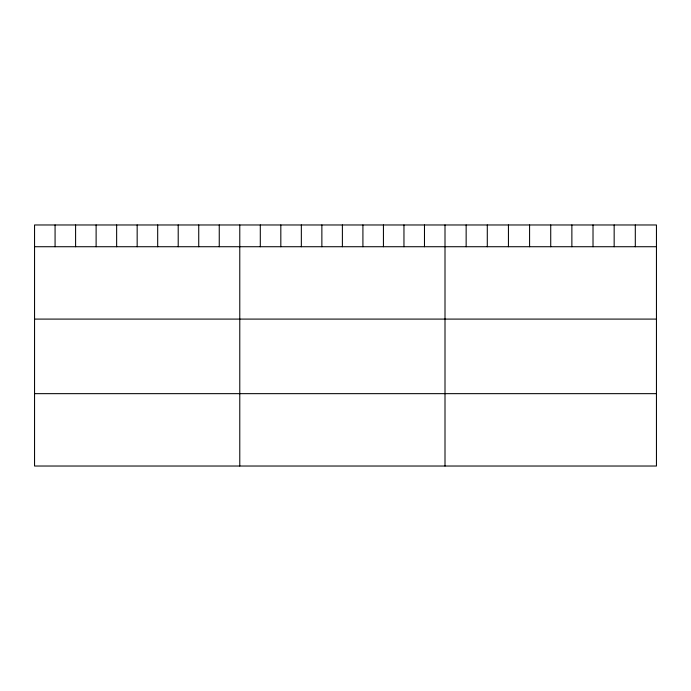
<?xml version="1.0" encoding="UTF-8"?>
<svg xmlns="http://www.w3.org/2000/svg" width="691" height="691" viewBox="0 0 691 691"><rect width="100%" height="100%" fill="white"/><g stroke="black" fill="none" stroke-linecap="round" stroke-linejoin="round"><path stroke-width="1.04" d="M656.45 246.722L656.45 466.028L34.55 466.028L34.55 224.972L656.45 224.972L656.45 246.722L34.55 246.722M34.55 319.095L656.45 319.095M34.55 393.654L656.45 393.654M635.305 224.972L635.305 246.722M614.161 224.972L614.161 246.722M593.016 224.972L593.016 246.722M571.872 224.972L571.872 246.722M550.727 224.972L550.727 246.722M529.582 224.972L529.582 246.722M508.438 224.972L508.438 246.722M487.293 224.972L487.293 246.722M466.149 224.972L466.149 246.722M445.004 224.972L445.004 466.028M424.481 224.972L424.481 246.722M403.959 224.972L403.959 246.722M383.436 224.972L383.436 246.722M362.913 224.972L362.913 246.722M342.39 224.972L342.39 246.722M321.868 224.972L321.868 246.722M301.345 224.972L301.345 246.722M280.822 224.972L280.822 246.722M260.3 224.972L260.3 246.722M239.777 224.972L239.777 466.028M219.254 224.972L219.254 246.722M198.732 224.972L198.732 246.722M178.209 224.972L178.209 246.722M157.686 224.972L157.686 246.722M137.163 224.972L137.163 246.722M116.641 224.972L116.641 246.722M96.118 224.972L96.118 246.722M75.595 224.972L75.595 246.722M55.073 224.972L55.073 246.722"/></g></svg>
